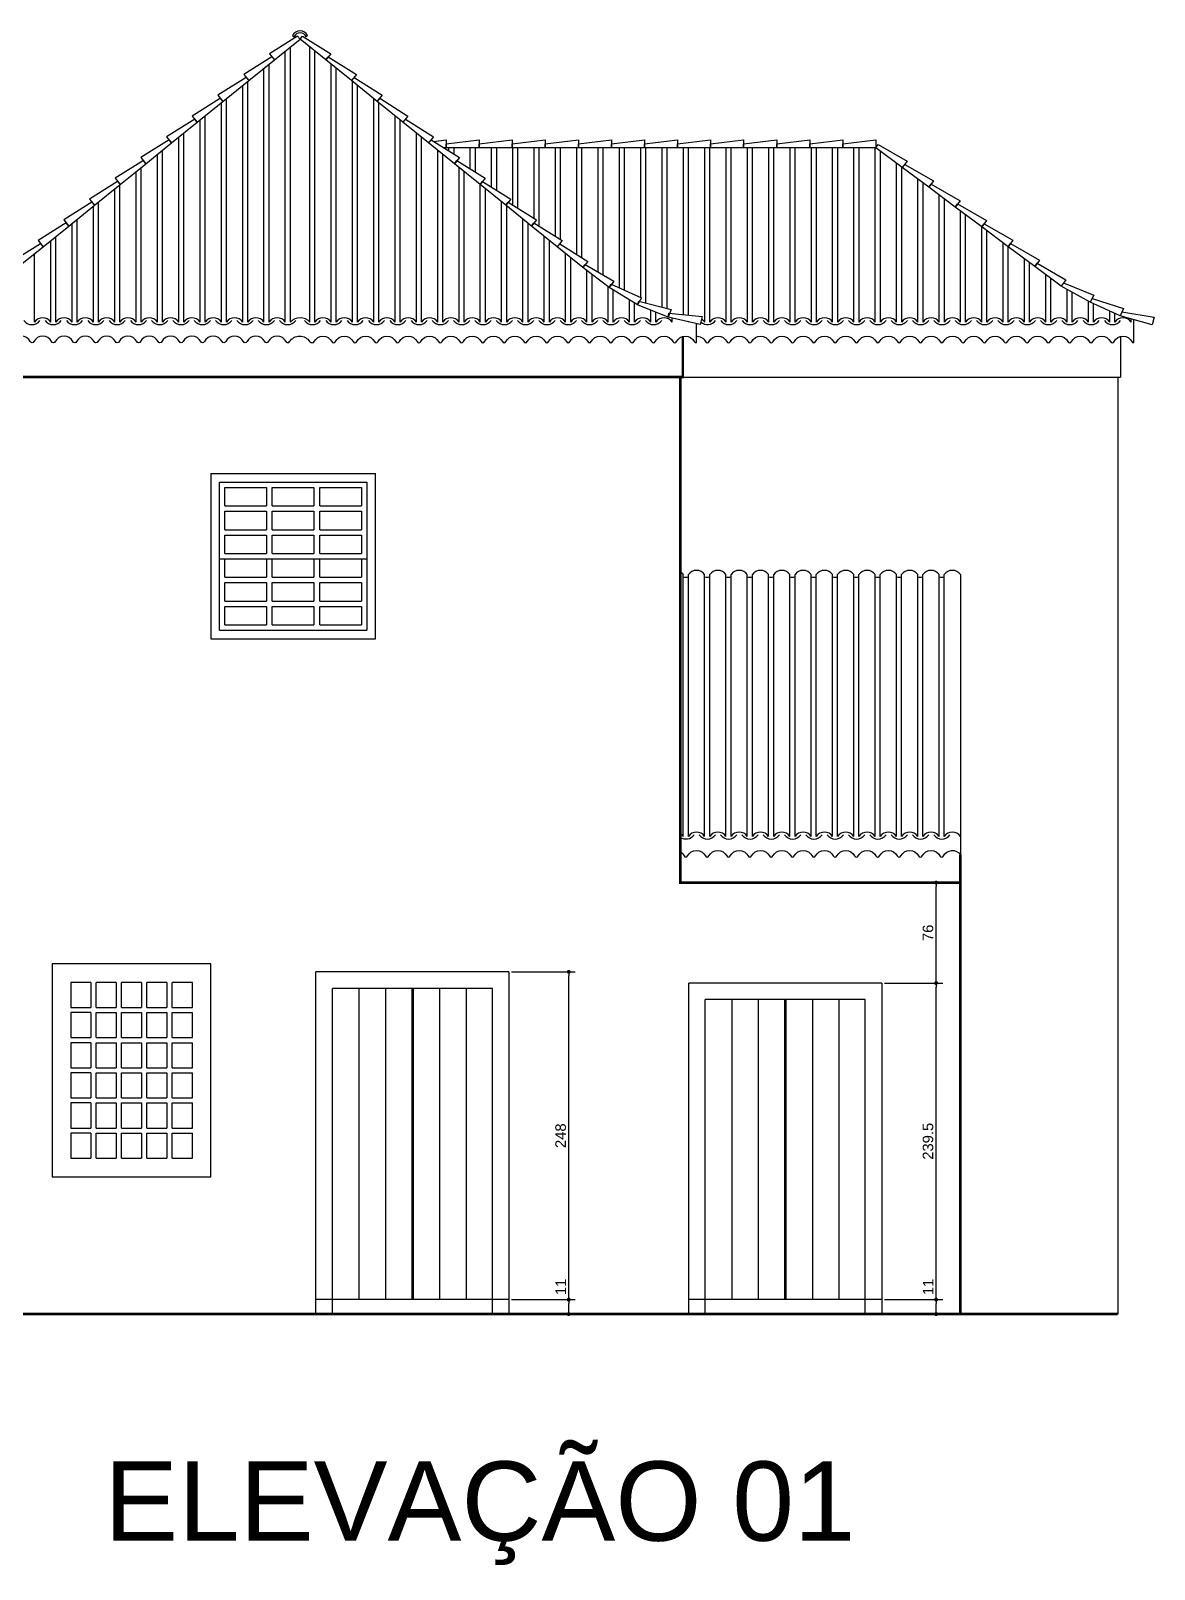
# Model space of a CAD drawing. Extents: x 2519 to 12890, y -1001 to 7229.
# Drawn here: x 10504 to 11354, y 6065 to 7229 of the extents above; entities that cross this region are included whole.
import ezdxf

# ---------------------------------------------------------------- set-up
doc = ezdxf.new("R2010")
doc.units = 0
doc.header["$PDMODE"] = 35
doc.layers.get('0').update_dxf_attribs({"linetype": 'CONTINUOUS'})
doc.layers.get('DEFPOINTS').update_dxf_attribs({"linetype": 'CONTINUOUS'})
for name, color, linetype in [('COTA', 7, 'CONTINUOUS'), ('PAREDE', 7, 'CONTINUOUS'), ('PAREDE_FINA', 7, 'CONTINUOUS')]:
    doc.layers.add(name, color=color, linetype=linetype)
doc.styles.add('TEXTO', font='ARIAL.TTF')
doc.dimstyles.new('COTA', dxfattribs={"dimtxt": 8, "dimasz": 3, "dimexe": 5, "dimexo": 2, "dimgap": 2, "dimtad": 1, "dimdec": 1, "dimdsep": 46, "dimtxsty": 'TEXTO', "dimblk1": 'DOT', "dimblk2": 'DOT', "dimsah": 1, "dimcen": 0, "dimclrd": 256, "dimclre": 256, "dimclrt": 256, "dimadec": 0, "dimazin": 0, "dimtfac": 0.6, "dimtdec": 1, "dimtmove": 0, "dimatfit": 3, "dimldrblk": 'DOT', "dimfxl": 1, "dimtolj": 1, "dimtzin": 0, "dimarcsym": 0})

# ---------------------------------------------------------------- blocks, each defined once
blk = doc.blocks.new('_DOT')
at = {"color": 0, "linetype": 'ByBlock'}
blk.add_line((-0.5, 0), (-1, 0), dxfattribs=at)
at = {"color": 0, "linetype": 'ByBlock', "const_width": 0.5}
blk.add_lwpolyline([(-0.25, 0, 1), (0.25, 0, 1)], format="xyb", close=True, dxfattribs=at)
blk = doc.blocks.new('*D111')
at = {"layer": 'COTA', "lineweight": -2}
for p, q in [((11148.5, 6584.7), (11194.2, 6584.7)), ((11189.2, 6511.7), (11189.2, 6581.7)), ((11150.1, 6508.7), (11194.2, 6508.7))]:
    blk.add_line(p, q, dxfattribs=at)
at = {"layer": 'DEFPOINTS', "color": 0}
for p in [(11146.5, 6584.7), (11189.2, 6584.7), (11148.1, 6508.7)]:
    blk.add_point(p, dxfattribs=at)
at = {"layer": 'COTA', "lineweight": -2, "xscale": 3, "yscale": 3, "zscale": 3}
for p, rotation in [((11189.2, 6584.7), 90), ((11189.2, 6508.7), 270)]:
    blk.add_blockref('_DOT', p, dxfattribs=dict(at, rotation=rotation))
at = {"layer": 'COTA', "insert": (11183.1, 6546.7), "char_height": 8, "attachment_point": 5, "rotation": 90, "style": 'TEXTO'}
blk.add_mtext('\\A1;76', dxfattribs=at)
blk = doc.blocks.new('*D113')
at = {"layer": 'COTA', "lineweight": -2}
for p, q in [((10868.1, 6517.2), (10916.3, 6517.2)), ((10911.3, 6272.2), (10911.3, 6514.2)), ((10868.1, 6269.2), (10916.3, 6269.2))]:
    blk.add_line(p, q, dxfattribs=at)
at = {"layer": 'DEFPOINTS', "color": 0}
for p in [(10866.1, 6517.2), (10911.3, 6517.2), (10866.1, 6269.2)]:
    blk.add_point(p, dxfattribs=at)
at = {"layer": 'COTA', "lineweight": -2, "xscale": 3, "yscale": 3, "zscale": 3}
for p, rotation in [((10911.3, 6517.2), 90), ((10911.3, 6269.2), 270)]:
    blk.add_blockref('_DOT', p, dxfattribs=dict(at, rotation=rotation))
at = {"layer": 'COTA', "insert": (10905.2, 6393.2), "char_height": 8, "attachment_point": 5, "rotation": 90, "style": 'TEXTO'}
blk.add_mtext('\\A1;248', dxfattribs=at)
blk = doc.blocks.new('*D112')
at = {"layer": 'COTA', "lineweight": -2}
for p, q in [((10911.3, 6269.2), (10911.3, 6285.4)), ((10868.1, 6269.2), (10916.3, 6269.2)), ((10911.3, 6261.2), (10911.3, 6266.2)), ((10868.1, 6258.2), (10916.3, 6258.2))]:
    blk.add_line(p, q, dxfattribs=at)
at = {"layer": 'DEFPOINTS', "color": 0}
for p in [(10866.1, 6269.2), (10911.3, 6269.2), (10866.1, 6258.2)]:
    blk.add_point(p, dxfattribs=at)
at = {"layer": 'COTA', "lineweight": -2, "xscale": 3, "yscale": 3, "zscale": 3}
for p, rotation in [((10911.3, 6269.2), 90), ((10911.3, 6258.2), 270)]:
    blk.add_blockref('_DOT', p, dxfattribs=dict(at, rotation=rotation))
at = {"layer": 'COTA', "insert": (10905.3, 6278.8), "char_height": 8, "attachment_point": 5, "rotation": 90, "style": 'TEXTO'}
blk.add_mtext('\\A1;11', dxfattribs=at)
blk = doc.blocks.new('*D110')
at = {"layer": 'COTA', "lineweight": -2}
for p, q in [((11150.1, 6508.7), (11194.2, 6508.7)), ((11189.2, 6272.2), (11189.2, 6505.7)), ((11150.1, 6269.2), (11194.2, 6269.2))]:
    blk.add_line(p, q, dxfattribs=at)
at = {"layer": 'DEFPOINTS', "color": 0}
for p in [(11148.1, 6508.7), (11189.2, 6508.7), (11148.1, 6269.2)]:
    blk.add_point(p, dxfattribs=at)
at = {"layer": 'COTA', "lineweight": -2, "xscale": 3, "yscale": 3, "zscale": 3}
for p, rotation in [((11189.2, 6508.7), 90), ((11189.2, 6269.2), 270)]:
    blk.add_blockref('_DOT', p, dxfattribs=dict(at, rotation=rotation))
at = {"layer": 'COTA', "insert": (11183.1, 6389), "char_height": 8, "attachment_point": 5, "rotation": 90, "style": 'TEXTO'}
blk.add_mtext('\\A1;239.5', dxfattribs=at)
blk = doc.blocks.new('*D109')
at = {"layer": 'COTA', "lineweight": -2}
for p, q in [((11189.2, 6269.2), (11189.2, 6285.4)), ((11150.1, 6269.2), (11194.2, 6269.2)), ((11189.2, 6261.2), (11189.2, 6266.2)), ((11150.1, 6258.2), (11194.2, 6258.2))]:
    blk.add_line(p, q, dxfattribs=at)
at = {"layer": 'DEFPOINTS', "color": 0}
for p in [(11148.1, 6269.2), (11189.2, 6269.2), (11148.1, 6258.2)]:
    blk.add_point(p, dxfattribs=at)
at = {"layer": 'COTA', "lineweight": -2, "xscale": 3, "yscale": 3, "zscale": 3}
for p, rotation in [((11189.2, 6269.2), 90), ((11189.2, 6258.2), 270)]:
    blk.add_blockref('_DOT', p, dxfattribs=dict(at, rotation=rotation))
at = {"layer": 'COTA', "insert": (11183.2, 6278.8), "char_height": 8, "attachment_point": 5, "rotation": 90, "style": 'TEXTO'}
blk.add_mtext('\\A1;11', dxfattribs=at)

msp = doc.modelspace()

# ---------------------------------------------------------------- linework, layer by layer
at = {"layer": 'PAREDE', "const_width": 2}
for points in [[(10997.62, 6997.95), (10997.62, 6967.21), (10418.62, 6967.21), (10418.62, 6997.95)], [(10995.62, 6967.21), (10995.62, 6584.71), (11207.62, 6584.71)], [(11207.62, 6605.83), (11207.62, 6258.21)], [(11326.62, 6258.21), (10240.62, 6258.21), (10240.62, 6234.21), (10210.62, 6234.21), (10210.62, 6210.21), (10210.62, 6066.21)]]:
    msp.add_lwpolyline(points, dxfattribs=at)
at = {"layer": 'PAREDE_FINA'}
for points in [[(10684.9, 7211.88), (10688.68, 7207.21), (10708.12, 7222.92), (10706.24, 7225.25), (10684.9, 7211.88)], [(10702.46, 7225.73), (10703.61, 7224.55)], [(10731.34, 7211.88), (10727.57, 7207.21), (10708.12, 7222.92), (10710.01, 7225.25), (10731.34, 7211.88)], [(10713.78, 7225.73), (10712.64, 7224.55)], [(10665.46, 7196.17), (10669.23, 7191.5), (10688.68, 7207.21), (10686.79, 7209.54), (10665.46, 7196.17)], [(10696.94, 7008.85), (10696.94, 7213.88)], [(10700.79, 7008.85), (10700.79, 7217)], [(10715.46, 7008.85), (10715.46, 7217)], [(10719.31, 7008.85), (10719.31, 7213.88)], [(10750.79, 7196.17), (10747.01, 7191.5), (10727.57, 7207.21), (10729.45, 7209.54), (10750.79, 7196.17)], [(10646.01, 7180.45), (10649.78, 7175.79), (10669.23, 7191.5), (10667.34, 7193.83), (10646.01, 7180.45)], [(10680.81, 7008.85), (10680.81, 7200.86)], [(10684.66, 7008.85), (10684.66, 7203.97)], [(10731.58, 7008.85), (10731.58, 7203.97)], [(10735.43, 7008.85), (10735.43, 7200.86)], [(10770.23, 7180.45), (10766.46, 7175.79), (10747.01, 7191.5), (10748.9, 7193.83), (10770.23, 7180.45)], [(10664.69, 7008.85), (10664.69, 7187.83)], [(10668.54, 7008.85), (10668.54, 7190.94)], [(10747.7, 7008.85), (10747.7, 7190.94)], [(10751.56, 7008.85), (10751.56, 7187.83)], [(10626.57, 7164.74), (10630.34, 7160.08), (10649.78, 7175.79), (10647.9, 7178.12), (10626.57, 7164.74)], [(10648.56, 7008.85), (10648.56, 7174.8)], [(10652.42, 7008.85), (10652.42, 7177.91)], [(10763.83, 7008.85), (10763.83, 7177.91)], [(10789.68, 7164.74), (10785.91, 7160.08), (10766.46, 7175.79), (10768.35, 7178.12), (10789.68, 7164.74)], [(10767.68, 7008.85), (10767.68, 7174.8)], [(10607.12, 7149.03), (10610.89, 7144.37), (10630.34, 7160.08), (10628.45, 7162.41), (10607.12, 7149.03)], [(10632.44, 7008.85), (10632.44, 7161.78)], [(10636.29, 7008.85), (10636.29, 7164.89)], [(10779.95, 7008.85), (10779.95, 7164.89)], [(10783.8, 7008.85), (10783.8, 7161.78)], [(10809.12, 7149.03), (10805.35, 7144.37), (10785.91, 7160.08), (10787.79, 7162.41), (10809.12, 7149.03)], [(10616.32, 7008.85), (10616.32, 7148.75)], [(10620.17, 7008.85), (10620.17, 7151.86)], [(10796.08, 7008.85), (10796.08, 7151.86)], [(10799.93, 7008.85), (10799.93, 7148.75)], [(10587.67, 7133.32), (10591.44, 7128.65), (10610.89, 7144.37), (10609, 7146.7), (10587.67, 7133.32)], [(10600.19, 7008.85), (10600.19, 7135.72)], [(10604.04, 7008.85), (10604.04, 7138.83)], [(10828.57, 7133.32), (10824.8, 7128.65), (10805.35, 7144.37), (10807.24, 7146.7), (10828.57, 7133.32)], [(10809.02, 7145.58), (10818.62, 7146.73)], [(10812.2, 7008.85), (10812.2, 7138.83)], [(10816.05, 7008.85), (10816.05, 7135.72)], [(10818.62, 7146.73), (10818.62, 7140.73), (10816.75, 7140.73)], [(10843.62, 7146.73), (10843.62, 7140.73), (10818.62, 7140.73), (10818.62, 7143.73), (10843.62, 7146.73)], [(10820.71, 7138.25), (10820.71, 7140.73)], [(10824.56, 7135.83), (10824.56, 7140.73)], [(10836.84, 7124.62), (10836.84, 7140.73)], [(10840.69, 7122.21), (10840.69, 7140.73)], [(10868.62, 7146.73), (10868.62, 7140.73), (10843.62, 7140.73), (10843.62, 7143.73), (10868.62, 7146.73)], [(10852.96, 7110.99), (10852.96, 7140.73)], [(10856.81, 7108.58), (10856.81, 7140.73)], [(10893.62, 7146.73), (10893.62, 7140.73), (10868.62, 7140.73), (10868.62, 7143.73), (10893.62, 7146.73)], [(10869.09, 7097.37), (10869.09, 7140.73)], [(10872.94, 7094.95), (10872.94, 7140.73)], [(10885.21, 7087.25), (10885.21, 7140.73)], [(10889.06, 7081.32), (10889.06, 7140.73)], [(10918.62, 7146.73), (10918.62, 7140.73), (10893.62, 7140.73), (10893.62, 7143.73), (10918.62, 7146.73)], [(10901.33, 7073.63), (10901.33, 7140.73)], [(10905.19, 7071.21), (10905.19, 7140.73)], [(10917.46, 7060), (10917.46, 7140.73)], [(10943.62, 7146.73), (10943.62, 7140.73), (10918.62, 7140.73), (10918.62, 7143.73), (10943.62, 7146.73)], [(10921.31, 7057.58), (10921.31, 7140.73)], [(10933.58, 7046.74), (10933.58, 7140.73)], [(10937.43, 7044.46), (10937.43, 7140.73)], [(10968.62, 7146.73), (10968.62, 7140.73), (10943.62, 7140.73), (10943.62, 7143.73), (10968.62, 7146.73)], [(10949.71, 7034.64), (10949.71, 7140.73)], [(10953.56, 7032.89), (10953.56, 7140.73)], [(10965.83, 7027.32), (10965.83, 7140.73)], [(10993.62, 7146.73), (10993.62, 7140.73), (10968.62, 7140.73), (10968.62, 7143.73), (10993.62, 7146.73)], [(10969.68, 7023.31), (10969.68, 7140.73)], [(10981.96, 7020.02), (10981.96, 7140.73)], [(10985.81, 7018.99), (10985.81, 7140.73)], [(11018.62, 7146.73), (11018.62, 7140.73), (10993.62, 7140.73), (10993.62, 7143.73), (11018.62, 7146.73)], [(10998.08, 7014.44), (10998.08, 7140.73)], [(11001.93, 7014.04), (11001.93, 7140.73)], [(11014.21, 7008.85), (11014.21, 7140.73)], [(11018.06, 7008.85), (11018.06, 7140.73)], [(11043.62, 7146.73), (11043.62, 7140.73), (11018.62, 7140.73), (11018.62, 7143.73), (11043.62, 7146.73)], [(11030.33, 7008.85), (11030.33, 7140.73)], [(11034.18, 7008.85), (11034.18, 7140.73)], [(11068.62, 7146.73), (11068.62, 7140.73), (11043.62, 7140.73), (11043.62, 7143.73), (11068.62, 7146.73)], [(11046.46, 7008.85), (11046.46, 7140.73)], [(11050.31, 7008.85), (11050.31, 7140.73)], [(11062.58, 7008.85), (11062.58, 7140.73)], [(11066.43, 7008.85), (11066.43, 7140.73)], [(11093.62, 7146.73), (11093.62, 7140.73), (11068.62, 7140.73), (11068.62, 7143.73), (11093.62, 7146.73)], [(11078.7, 7008.85), (11078.7, 7140.73)], [(11082.56, 7008.85), (11082.56, 7140.73)], [(11118.62, 7146.73), (11118.62, 7140.73), (11093.62, 7140.73), (11093.62, 7143.73), (11118.62, 7146.73)], [(11094.83, 7008.85), (11094.83, 7140.73)], [(11098.68, 7008.85), (11098.68, 7140.73)], [(11110.95, 7008.85), (11110.95, 7140.73)], [(11114.8, 7008.85), (11114.8, 7140.73)], [(11143.62, 7146.73), (11143.62, 7140.73), (11118.62, 7140.73), (11118.62, 7143.73), (11143.62, 7146.73)], [(11127.08, 7008.85), (11127.08, 7140.73)], [(11130.93, 7008.85), (11130.93, 7140.73)], [(11143.2, 7008.85), (11143.2, 7140.73)], [(11167.24, 7130.57), (11163.64, 7125.76), (11143.62, 7140.73), (11145.42, 7143.14), (11167.24, 7130.57)], [(11147.05, 7008.85), (11147.05, 7138.17)], [(10568.23, 7117.61), (10572, 7112.94), (10591.44, 7128.65), (10589.56, 7130.99), (10568.23, 7117.61)], [(10587.92, 7008.85), (10587.92, 7125.8)], [(10848.02, 7117.61), (10844.25, 7112.94), (10824.8, 7128.65), (10826.69, 7130.99), (10848.02, 7117.61)], [(10828.33, 7008.85), (10828.33, 7125.8)], [(11159.33, 7008.85), (11159.33, 7128.99)], [(11163.18, 7008.85), (11163.18, 7126.11)], [(11187.26, 7115.6), (11183.67, 7110.79), (11163.64, 7125.76), (11165.44, 7128.17), (11187.26, 7115.6)], [(10548.78, 7101.9), (10552.55, 7097.23), (10572, 7112.94), (10570.11, 7115.28), (10548.78, 7101.9)], [(10571.79, 7008.85), (10571.79, 7112.78)], [(10584.07, 7008.85), (10584.07, 7122.69)], [(10832.18, 7008.85), (10832.18, 7122.69)], [(10867.46, 7101.9), (10863.69, 7097.23), (10844.25, 7112.94), (10846.13, 7115.28), (10867.46, 7101.9)], [(10844.45, 7008.85), (10844.45, 7112.78)], [(11175.45, 7008.85), (11175.45, 7116.94)], [(11179.3, 7008.85), (11179.3, 7114.06)], [(11207.28, 7100.63), (11203.69, 7095.82), (11183.67, 7110.79), (11185.46, 7113.2), (11207.28, 7100.63)], [(10567.94, 7008.85), (10567.94, 7109.67)], [(10848.3, 7008.85), (10848.3, 7109.67)], [(11191.58, 7008.85), (11191.58, 7104.88)], [(11195.43, 7008.85), (11195.43, 7102)], [(10529.33, 7086.19), (10533.1, 7081.52), (10552.55, 7097.23), (10550.67, 7099.57), (10529.33, 7086.19)], [(10551.82, 7008.85), (10551.82, 7096.64)], [(10555.67, 7008.85), (10555.67, 7099.75)], [(10860.58, 7008.85), (10860.58, 7099.75)], [(10886.91, 7086.19), (10883.14, 7081.52), (10863.69, 7097.23), (10865.58, 7099.57), (10886.91, 7086.19)], [(10864.43, 7008.85), (10864.43, 7096.64)], [(11227.3, 7085.66), (11223.71, 7080.85), (11203.69, 7095.82), (11205.49, 7098.23), (11227.3, 7085.66)], [(11207.7, 7008.85), (11207.7, 7092.83)], [(11211.55, 7008.85), (11211.55, 7089.95)], [(10509.89, 7070.48), (10513.66, 7065.81), (10533.1, 7081.52), (10531.22, 7083.85), (10509.89, 7070.48)], [(10535.69, 7008.85), (10535.69, 7083.61)], [(10539.54, 7008.85), (10539.54, 7086.72)], [(10876.7, 7008.85), (10876.7, 7086.72)], [(10880.55, 7008.85), (10880.55, 7083.61)], [(10906.36, 7070.48), (10902.59, 7065.81), (10883.14, 7081.52), (10885.02, 7083.85), (10906.36, 7070.48)], [(11247.33, 7070.69), (11243.73, 7065.88), (11223.71, 7080.85), (11225.51, 7083.26), (11247.33, 7070.69)], [(11223.82, 7008.85), (11223.82, 7080.77)], [(11227.68, 7008.85), (11227.68, 7077.89)], [(10490.44, 7054.77), (10494.21, 7050.1), (10513.66, 7065.81), (10511.77, 7068.14), (10490.44, 7054.77)], [(10519.57, 7008.85), (10519.57, 7070.58)], [(10523.42, 7008.85), (10523.42, 7073.7)], [(10892.82, 7008.85), (10892.82, 7073.7)], [(10896.68, 7008.85), (10896.68, 7070.58)], [(10925.8, 7054.77), (10922.03, 7050.1), (10902.59, 7065.81), (10904.47, 7068.14), (10925.8, 7054.77)], [(11239.95, 7008.85), (11239.95, 7068.71)], [(11267.35, 7055.72), (11263.76, 7050.91), (11243.73, 7065.88), (11245.53, 7068.29), (11267.35, 7055.72)], [(11243.8, 7008.85), (11243.8, 7065.83)], [(10507.29, 7008.85), (10507.29, 7060.67)], [(10908.95, 7008.85), (10908.95, 7060.67)], [(10912.8, 7008.85), (10912.8, 7057.23)], [(11256.07, 7008.85), (11256.07, 7056.66)], [(10945.54, 7039.68), (10941.89, 7034.91), (10922.03, 7050.1), (10923.85, 7052.48), (10945.54, 7039.68)], [(10925.07, 7008.85), (10925.07, 7047.77)], [(10928.92, 7008.85), (10928.92, 7044.83)], [(11259.92, 7008.85), (11259.92, 7053.78)], [(11287.37, 7040.75), (11283.78, 7035.94), (11263.76, 7050.91), (11265.55, 7053.32), (11287.37, 7040.75)], [(11272.2, 7008.85), (11272.2, 7044.6)], [(10941.2, 7008.85), (10941.2, 7035.45)], [(10966.38, 7027.07), (10963.27, 7021.94), (10941.89, 7034.91), (10943.45, 7037.48), (10966.38, 7027.07)], [(10945.05, 7008.85), (10945.05, 7033)], [(11276.05, 7008.85), (11276.05, 7041.72)], [(11308.61, 7029.27), (11305.74, 7024), (11283.78, 7035.94)], [(11285.63, 7038.41), (11308.61, 7029.27)], [(11288.32, 7008.85), (11288.32, 7033.47)], [(11292.17, 7008.85), (11292.17, 7031.38)], [(10957.32, 7008.85), (10957.32, 7025.55)], [(10961.17, 7008.85), (10961.17, 7023.21)], [(10988.7, 7018.22), (10986.47, 7012.65), (10963.27, 7021.94), (10964.38, 7024.73), (10988.7, 7018.22)], [(11304.45, 7008.85), (11304.45, 7024.7)], [(11330.98, 7019.12), (11328.5, 7013.66), (11305.74, 7024)], [(11307.19, 7026.66), (11330.98, 7019.12)], [(11308.3, 7008.85), (11308.3, 7022.84)], [(10973.45, 7008.85), (10973.45, 7017.86)], [(10977.3, 7008.85), (10977.3, 7016.32)], [(11012.18, 7012.97), (11010.85, 7007.12), (10986.47, 7012.65), (10987.13, 7015.57), (11012.18, 7012.97)], [(10989.57, 7008.85), (10989.57, 7011.94)], [(11007.62, 7007.85), (11007.62, 6993.21)], [(11320.57, 7008.85), (11320.57, 7017.26)], [(11324.42, 7008.85), (11324.42, 7015.51)], [(11354.19, 7012.55), (11352.54, 7006.79), (11328.5, 7013.66)], [(11329.78, 7016.47), (11354.19, 7012.55)], [(11336.7, 7008.85), (11336.7, 7011.32)], [(11338.62, 7010.77), (11338.62, 6993.21)], [(11328.62, 6997.95), (11328.62, 6967.21)], [(10997.62, 6967.21), (11328.62, 6967.21)], [(11326.62, 6967.21), (11326.62, 6258.21)], [(10640.62, 6894.21), (10765.12, 6894.21)], [(10640.62, 6894.21), (10640.62, 6769.21)], [(10765.12, 6769.21), (10765.12, 6894.21)], [(10647.12, 6887.71), (10758.62, 6887.71)], [(10647.12, 6775.71), (10647.12, 6887.71)], [(10651.12, 6869.71), (10651.12, 6883.71)], [(10651.12, 6883.71), (10682.62, 6883.71)], [(10682.62, 6883.71), (10682.62, 6869.71)], [(10687.12, 6869.71), (10687.12, 6883.71)], [(10687.12, 6883.71), (10718.62, 6883.71)], [(10718.62, 6883.71), (10718.62, 6869.71)], [(10723.12, 6883.71), (10754.62, 6883.71)], [(10723.12, 6869.71), (10723.12, 6883.71)], [(10754.62, 6883.71), (10754.62, 6869.71)], [(10758.62, 6887.71), (10758.62, 6775.71)], [(10651.12, 6869.71), (10682.62, 6869.71)], [(10687.12, 6869.71), (10718.62, 6869.71)], [(10723.12, 6869.71), (10754.62, 6869.71)], [(10651.12, 6865.71), (10682.62, 6865.71)], [(10651.12, 6851.71), (10651.12, 6865.71)], [(10682.62, 6865.71), (10682.62, 6851.71)], [(10687.12, 6865.71), (10718.62, 6865.71)], [(10687.12, 6851.71), (10687.12, 6865.71)], [(10718.62, 6865.71), (10718.62, 6851.71)], [(10723.12, 6865.71), (10754.62, 6865.71)], [(10723.12, 6851.71), (10723.12, 6865.71)], [(10754.62, 6865.71), (10754.62, 6851.71)], [(10651.12, 6851.71), (10682.62, 6851.71)], [(10651.12, 6833.71), (10651.12, 6847.71)], [(10651.12, 6847.71), (10682.62, 6847.71)], [(10682.62, 6847.71), (10682.62, 6833.71)], [(10687.12, 6851.71), (10718.62, 6851.71)], [(10687.12, 6847.71), (10718.62, 6847.71)], [(10687.12, 6833.71), (10687.12, 6847.71)], [(10718.62, 6847.71), (10718.62, 6833.71)], [(10723.12, 6851.71), (10754.62, 6851.71)], [(10723.12, 6847.71), (10754.62, 6847.71)], [(10723.12, 6833.71), (10723.12, 6847.71)], [(10754.62, 6847.71), (10754.62, 6833.71)], [(10651.12, 6833.71), (10682.62, 6833.71)], [(10687.12, 6833.71), (10718.62, 6833.71)], [(10723.12, 6833.71), (10754.62, 6833.71)], [(10647.12, 6829.71), (10758.62, 6829.71)], [(10651.12, 6815.71), (10651.12, 6829.71)], [(10682.62, 6829.71), (10682.62, 6815.71)], [(10687.12, 6815.71), (10687.12, 6829.71)], [(10718.62, 6829.71), (10718.62, 6815.71)], [(10723.12, 6815.71), (10723.12, 6829.71)], [(10754.62, 6829.71), (10754.62, 6815.71)], [(10651.12, 6815.71), (10682.62, 6815.71)], [(10651.12, 6797.71), (10651.12, 6811.71)], [(10651.12, 6811.71), (10682.62, 6811.71)], [(10682.62, 6811.71), (10682.62, 6797.71)], [(10687.12, 6815.71), (10718.62, 6815.71)], [(10687.12, 6797.71), (10687.12, 6811.71)], [(10687.12, 6811.71), (10718.62, 6811.71)], [(10718.62, 6811.71), (10718.62, 6797.71)], [(10723.12, 6815.71), (10754.62, 6815.71)], [(10723.12, 6811.71), (10754.62, 6811.71)], [(10723.12, 6797.71), (10723.12, 6811.71)], [(10754.62, 6811.71), (10754.62, 6797.71)], [(10998, 6619.67), (10998, 6817.79)], [(11001.85, 6619.67), (11001.85, 6817.79)], [(11014.13, 6619.67), (11014.13, 6817.79)], [(11017.98, 6619.67), (11017.98, 6817.79)], [(11030.25, 6619.67), (11030.25, 6817.79)], [(11034.1, 6619.67), (11034.1, 6817.79)], [(11046.38, 6619.67), (11046.38, 6817.79)], [(11050.23, 6619.67), (11050.23, 6817.79)], [(11062.5, 6619.67), (11062.5, 6817.79)], [(11066.35, 6619.67), (11066.35, 6817.79)], [(11078.63, 6619.67), (11078.63, 6817.79)], [(11082.48, 6619.67), (11082.48, 6817.79)], [(11094.75, 6619.67), (11094.75, 6817.79)], [(11098.6, 6619.67), (11098.6, 6817.79)], [(11110.87, 6619.67), (11110.87, 6817.79)], [(11114.73, 6619.67), (11114.73, 6817.79)], [(11127, 6619.67), (11127, 6817.79)], [(11130.85, 6619.67), (11130.85, 6817.79)], [(11143.12, 6619.67), (11143.12, 6817.79)], [(11146.97, 6619.67), (11146.97, 6817.79)], [(11159.25, 6619.67), (11159.25, 6817.79)], [(11163.1, 6619.67), (11163.1, 6817.79)], [(11175.37, 6619.67), (11175.37, 6817.79)], [(11179.22, 6619.67), (11179.22, 6817.79)], [(11191.5, 6619.67), (11191.5, 6817.79)], [(11195.35, 6619.67), (11195.35, 6817.79)], [(11207.62, 6817.79), (11207.62, 6605.83)], [(10651.12, 6797.71), (10682.62, 6797.71)], [(10651.12, 6793.71), (10682.62, 6793.71)], [(10651.12, 6779.71), (10651.12, 6793.71)], [(10682.62, 6793.71), (10682.62, 6779.71)], [(10687.12, 6797.71), (10718.62, 6797.71)], [(10687.12, 6793.71), (10718.62, 6793.71)], [(10687.12, 6779.71), (10687.12, 6793.71)], [(10718.62, 6793.71), (10718.62, 6779.71)], [(10723.12, 6797.71), (10754.62, 6797.71)], [(10723.12, 6793.71), (10754.62, 6793.71)], [(10723.12, 6779.71), (10723.12, 6793.71)], [(10754.62, 6793.71), (10754.62, 6779.71)], [(10647.12, 6775.71), (10758.62, 6775.71)], [(10651.12, 6779.71), (10682.62, 6779.71)], [(10687.12, 6779.71), (10718.62, 6779.71)], [(10723.12, 6779.71), (10754.62, 6779.71)], [(10640.62, 6769.21), (10765.12, 6769.21)], [(10520.62, 6362.21), (10640.62, 6362.21), (10640.62, 6523.21), (10520.62, 6523.21), (10520.62, 6362.21)], [(10549.82, 6509.21), (10534.62, 6509.21), (10534.62, 6490.21)], [(10549.82, 6509.21), (10549.82, 6490.21)], [(10553.82, 6490.21), (10553.82, 6509.21)], [(10569.02, 6509.21), (10553.82, 6509.21)], [(10569.02, 6509.21), (10569.02, 6490.21)], [(10573.02, 6490.21), (10573.02, 6509.21)], [(10588.22, 6509.21), (10573.02, 6509.21)], [(10588.22, 6509.21), (10588.22, 6490.21)], [(10592.22, 6490.21), (10592.22, 6509.21)], [(10607.42, 6509.21), (10592.22, 6509.21)], [(10607.42, 6509.21), (10607.42, 6490.21)], [(10611.42, 6490.21), (10611.42, 6509.21)], [(10626.62, 6490.21), (10626.62, 6509.21), (10611.42, 6509.21)], [(10720.12, 6258.21), (10720.12, 6517.21)], [(10866.12, 6517.21), (10720.12, 6517.21)], [(10866.12, 6517.21), (10866.12, 6258.21)], [(11148.12, 6508.71), (11002.12, 6508.71)], [(11002.12, 6258.21), (11002.12, 6508.71)], [(11148.12, 6508.71), (11148.12, 6258.21)], [(10732.62, 6258.21), (10732.62, 6504.71)], [(10853.62, 6504.71), (10732.62, 6504.71)], [(10752.62, 6504.71), (10752.62, 6269.21)], [(10772.62, 6504.71), (10772.62, 6269.21)], [(10792.62, 6504.71), (10792.62, 6269.21)], [(10793.62, 6504.71), (10793.62, 6269.21)], [(10813.62, 6504.71), (10813.62, 6269.21)], [(10833.62, 6504.71), (10833.62, 6269.21)], [(10853.62, 6258.21), (10853.62, 6504.71)], [(11135.62, 6496.21), (11014.62, 6496.21)], [(11014.62, 6258.21), (11014.62, 6496.21)], [(11034.62, 6496.21), (11034.62, 6269.21)], [(11054.62, 6496.21), (11054.62, 6269.21)], [(11074.62, 6496.21), (11074.62, 6269.21)], [(11075.62, 6496.21), (11075.62, 6269.21)], [(11095.62, 6496.21), (11095.62, 6269.21)], [(11115.62, 6496.21), (11115.62, 6269.21)], [(11135.62, 6258.21), (11135.62, 6496.21)], [(10534.62, 6490.21), (10549.82, 6490.21)], [(10549.82, 6486.41), (10534.62, 6486.41)], [(10534.62, 6486.41), (10534.62, 6467.41)], [(10549.82, 6486.41), (10549.82, 6467.41)], [(10553.82, 6490.21), (10569.02, 6490.21)], [(10553.82, 6467.41), (10553.82, 6486.41)], [(10553.82, 6486.41), (10569.02, 6486.41)], [(10569.02, 6486.41), (10569.02, 6467.41)], [(10573.02, 6490.21), (10588.22, 6490.21)], [(10573.02, 6467.41), (10573.02, 6486.41)], [(10573.02, 6486.41), (10588.22, 6486.41)], [(10588.22, 6486.41), (10588.22, 6467.41)], [(10592.22, 6490.21), (10607.42, 6490.21)], [(10592.22, 6467.41), (10592.22, 6486.41)], [(10592.22, 6486.41), (10607.42, 6486.41)], [(10607.42, 6486.41), (10607.42, 6467.41)], [(10611.42, 6490.21), (10626.62, 6490.21)], [(10611.42, 6467.41), (10611.42, 6486.41)], [(10611.42, 6486.41), (10626.62, 6486.41)], [(10626.62, 6467.41), (10626.62, 6486.41)], [(10534.62, 6467.41), (10549.82, 6467.41)], [(10549.82, 6463.61), (10534.62, 6463.61)], [(10534.62, 6463.61), (10534.62, 6444.61)], [(10549.82, 6463.61), (10549.82, 6444.61)], [(10553.82, 6467.41), (10569.02, 6467.41)], [(10553.82, 6444.61), (10553.82, 6463.61)], [(10553.82, 6463.61), (10569.02, 6463.61)], [(10569.02, 6463.61), (10569.02, 6444.61)], [(10573.02, 6467.41), (10588.22, 6467.41)], [(10573.02, 6463.61), (10588.22, 6463.61)], [(10573.02, 6444.61), (10573.02, 6463.61)], [(10588.22, 6463.61), (10588.22, 6444.61)], [(10592.22, 6467.41), (10607.42, 6467.41)], [(10592.22, 6463.61), (10607.42, 6463.61)], [(10592.22, 6444.61), (10592.22, 6463.61)], [(10607.42, 6463.61), (10607.42, 6444.61)], [(10611.42, 6467.41), (10626.62, 6467.41)], [(10611.42, 6463.61), (10626.62, 6463.61)], [(10611.42, 6444.61), (10611.42, 6463.61)], [(10626.62, 6444.61), (10626.62, 6463.61)], [(10534.62, 6444.61), (10549.82, 6444.61)], [(10549.82, 6440.81), (10534.62, 6440.81)], [(10534.62, 6440.81), (10534.62, 6421.81)], [(10549.82, 6440.81), (10549.82, 6421.81)], [(10553.82, 6444.61), (10569.02, 6444.61)], [(10553.82, 6421.81), (10553.82, 6440.81)], [(10553.82, 6440.81), (10569.02, 6440.81)], [(10569.02, 6440.81), (10569.02, 6421.81)], [(10573.02, 6444.61), (10588.22, 6444.61)], [(10573.02, 6421.81), (10573.02, 6440.81)], [(10573.02, 6440.81), (10588.22, 6440.81)], [(10588.22, 6440.81), (10588.22, 6421.81)], [(10592.22, 6444.61), (10607.42, 6444.61)], [(10592.22, 6421.81), (10592.22, 6440.81)], [(10592.22, 6440.81), (10607.42, 6440.81)], [(10607.42, 6440.81), (10607.42, 6421.81)], [(10611.42, 6444.61), (10626.62, 6444.61)], [(10611.42, 6421.81), (10611.42, 6440.81)], [(10611.42, 6440.81), (10626.62, 6440.81)], [(10626.62, 6421.81), (10626.62, 6440.81)], [(10534.62, 6421.81), (10549.82, 6421.81)], [(10549.82, 6418.01), (10534.62, 6418.01)], [(10534.62, 6418.01), (10534.62, 6399.01)], [(10549.82, 6418.01), (10549.82, 6399.01)], [(10553.82, 6421.81), (10569.02, 6421.81)], [(10553.82, 6399.01), (10553.82, 6418.01)], [(10553.82, 6418.01), (10569.02, 6418.01)], [(10569.02, 6418.01), (10569.02, 6399.01)], [(10573.02, 6421.81), (10588.22, 6421.81)], [(10573.02, 6418.01), (10588.22, 6418.01)], [(10573.02, 6399.01), (10573.02, 6418.01)], [(10588.22, 6418.01), (10588.22, 6399.01)], [(10592.22, 6421.81), (10607.42, 6421.81)], [(10592.22, 6418.01), (10607.42, 6418.01)], [(10592.22, 6399.01), (10592.22, 6418.01)], [(10607.42, 6418.01), (10607.42, 6399.01)], [(10611.42, 6421.81), (10626.62, 6421.81)], [(10611.42, 6418.01), (10626.62, 6418.01)], [(10611.42, 6399.01), (10611.42, 6418.01)], [(10626.62, 6399.01), (10626.62, 6418.01)], [(10534.62, 6399.01), (10549.82, 6399.01)], [(10549.82, 6395.21), (10534.62, 6395.21)], [(10534.62, 6395.21), (10534.62, 6376.21), (10549.82, 6376.21)], [(10549.82, 6395.21), (10549.82, 6376.21)], [(10553.82, 6399.01), (10569.02, 6399.01)], [(10553.82, 6395.21), (10569.02, 6395.21)], [(10553.82, 6376.21), (10553.82, 6395.21)], [(10569.02, 6395.21), (10569.02, 6376.21)], [(10573.02, 6399.01), (10588.22, 6399.01)], [(10573.02, 6395.21), (10588.22, 6395.21)], [(10573.02, 6376.21), (10573.02, 6395.21)], [(10588.22, 6395.21), (10588.22, 6376.21)], [(10592.22, 6399.01), (10607.42, 6399.01)], [(10592.22, 6395.21), (10607.42, 6395.21)], [(10592.22, 6376.21), (10592.22, 6395.21)], [(10607.42, 6395.21), (10607.42, 6376.21)], [(10611.42, 6399.01), (10626.62, 6399.01)], [(10611.42, 6395.21), (10626.62, 6395.21)], [(10611.42, 6376.21), (10611.42, 6395.21)], [(10611.42, 6376.21), (10626.62, 6376.21), (10626.62, 6395.21)], [(10534.62, 6376.21), (10549.82, 6376.21)], [(10553.82, 6376.21), (10569.02, 6376.21)], [(10553.82, 6376.21), (10569.02, 6376.21)], [(10573.02, 6376.21), (10588.22, 6376.21)], [(10573.02, 6376.21), (10588.22, 6376.21)], [(10592.22, 6376.21), (10607.42, 6376.21)], [(10592.22, 6376.21), (10607.42, 6376.21)], [(10611.42, 6376.21), (10626.62, 6376.21)], [(10866.12, 6269.21), (10720.12, 6269.21)], [(11148.12, 6269.21), (11002.12, 6269.21)]]:
    msp.add_lwpolyline(points, dxfattribs=at)
for points in [[(10505.37, 6993.21, -0.284915), (10504.03, 6994.04, 0.6201737), (10490.59, 6994.04, -0.284915), (10489.24, 6993.21)], [(10521.49, 6993.21, -0.284915), (10520.15, 6994.04, 0.6201737), (10506.71, 6994.04, -0.284915), (10505.37, 6993.21)], [(10521.49, 6993.21, -0.284915), (10520.15, 6994.04, 0.6201737), (10506.71, 6994.04, -0.284915), (10505.37, 6993.21)], [(10537.62, 6993.21, -0.284915), (10536.27, 6994.04, 0.6201737), (10522.84, 6994.04, -0.284915), (10521.49, 6993.21)], [(10553.74, 6993.21, -0.284915), (10552.4, 6994.04, 0.6201737), (10538.96, 6994.04, -0.284915), (10537.62, 6993.21)], [(10569.87, 6993.21, -0.284915), (10568.52, 6994.04, 0.6201737), (10555.09, 6994.04, -0.284915), (10553.74, 6993.21)], [(10585.99, 6993.21, -0.284915), (10584.65, 6994.04, 0.6201737), (10571.21, 6994.04, -0.284915), (10569.87, 6993.21)], [(10602.12, 6993.21, -0.284915), (10600.77, 6994.04, 0.6201737), (10587.34, 6994.04, -0.284915), (10585.99, 6993.21)], [(10618.24, 6993.21, -0.284915), (10616.9, 6994.04, 0.6201737), (10603.46, 6994.04, -0.284915), (10602.12, 6993.21)], [(10618.24, 6993.21, -0.284915), (10616.9, 6994.04, 0.6201737), (10603.46, 6994.04, -0.284915), (10602.12, 6993.21)], [(10618.24, 6993.21, -0.284915), (10616.9, 6994.04, 0.6201737), (10603.46, 6994.04, -0.284915), (10602.12, 6993.21)], [(10634.37, 6993.21, -0.284915), (10633.02, 6994.04, 0.6201737), (10619.58, 6994.04, -0.284915), (10618.24, 6993.21)], [(10650.49, 6993.21, -0.284915), (10649.15, 6994.04, 0.6201737), (10635.71, 6994.04, -0.284915), (10634.37, 6993.21)], [(10666.61, 6993.21, -0.284915), (10665.27, 6994.04, 0.6201737), (10651.83, 6994.04, -0.284915), (10650.49, 6993.21)], [(10682.74, 6993.21, -0.284915), (10681.4, 6994.04, 0.6201737), (10667.96, 6994.04, -0.284915), (10666.61, 6993.21)], [(10698.86, 6993.21, -0.284915), (10697.52, 6994.04, 0.6201737), (10684.08, 6994.04, -0.284915), (10682.74, 6993.21)], [(10698.86, 6993.21, 0.284915), (10700.21, 6994.04, -0.5497929), (10715.36, 6994.04, 0.2064655), (10717.38, 6993.21)], [(10717.38, 6993.21, 0.284915), (10718.72, 6994.04, -0.6201737), (10732.16, 6994.04, 0.284915), (10733.51, 6993.21)], [(10733.51, 6993.21, 0.284915), (10734.85, 6994.04, -0.6201737), (10748.29, 6994.04, 0.284915), (10749.63, 6993.21)], [(10749.63, 6993.21, 0.284915), (10750.97, 6994.04, -0.6201737), (10764.41, 6994.04, 0.284915), (10765.75, 6993.21)], [(10765.75, 6993.21, 0.284915), (10767.1, 6994.04, -0.6201737), (10780.54, 6994.04, 0.284915), (10781.88, 6993.21)], [(10781.88, 6993.21, 0.284915), (10783.22, 6994.04, -0.6201737), (10796.66, 6994.04, 0.284915), (10798, 6993.21)], [(10798, 6993.21, 0.284915), (10799.35, 6994.04, -0.6201737), (10812.78, 6994.04, 0.284915), (10814.13, 6993.21)], [(10798, 6993.21, 0.284915), (10799.35, 6994.04, -0.6201737), (10812.78, 6994.04, 0.284915), (10814.13, 6993.21)], [(10798, 6993.21, 0.284915), (10799.35, 6994.04, -0.6201737), (10812.78, 6994.04, 0.284915), (10814.13, 6993.21)], [(10814.13, 6993.21, 0.284915), (10815.47, 6994.04, -0.6201737), (10828.91, 6994.04, 0.284915), (10830.25, 6993.21)], [(10830.25, 6993.21, 0.284915), (10831.6, 6994.04, -0.6201737), (10845.03, 6994.04, 0.284915), (10846.38, 6993.21)], [(10846.38, 6993.21, 0.284915), (10847.72, 6994.04, -0.6201737), (10861.16, 6994.04, 0.284915), (10862.5, 6993.21)], [(10862.5, 6993.21, 0.284915), (10863.85, 6994.04, -0.6201737), (10877.28, 6994.04, 0.284915), (10878.63, 6993.21)], [(10878.63, 6993.21, 0.284915), (10879.97, 6994.04, -0.6201737), (10893.41, 6994.04, 0.284915), (10894.75, 6993.21)], [(10894.75, 6993.21, 0.284915), (10896.09, 6994.04, -0.6201737), (10909.53, 6994.04, 0.284915), (10910.87, 6993.21)], [(10894.75, 6993.21, 0.284915), (10896.09, 6994.04, -0.6201737), (10909.53, 6994.04, 0.284915), (10910.87, 6993.21)], [(10910.87, 6993.21, 0.284915), (10912.22, 6994.04, -0.6201737), (10925.66, 6994.04, 0.284915), (10927, 6993.21)], [(10927, 6993.21, 0.284915), (10928.34, 6994.04, -0.6201737), (10941.78, 6994.04, 0.284915), (10943.12, 6993.21)], [(10943.12, 6993.21, 0.284915), (10944.47, 6994.04, -0.6201737), (10957.9, 6994.04, 0.284915), (10959.25, 6993.21)], [(10959.25, 6993.21, 0.284915), (10960.59, 6994.04, -0.6201737), (10974.03, 6994.04, 0.284915), (10975.37, 6993.21)], [(10975.37, 6993.21, 0.284915), (10976.72, 6994.04, -0.6201737), (10990.15, 6994.04, 0.284915), (10991.5, 6993.21)], [(10991.5, 6993.21, 0.284915), (10992.84, 6994.04, -0.6201737), (11006.28, 6994.04, 0.284915), (11007.62, 6993.21)], [(11007.62, 6998.19, -0.3011198), (11014.79, 6994.04, 0.284915), (11016.13, 6993.21)], [(11016.13, 6993.21, 0.284915), (11017.48, 6994.04, -0.6201737), (11030.91, 6994.04, 0.284915), (11032.26, 6993.21)], [(11032.26, 6993.21, 0.284915), (11033.6, 6994.04, -0.6201737), (11047.04, 6994.04, 0.284915), (11048.38, 6993.21)], [(11048.38, 6993.21, 0.284915), (11049.72, 6994.04, -0.6201737), (11063.16, 6994.04, 0.284915), (11064.51, 6993.21)], [(11064.51, 6993.21, 0.284915), (11065.85, 6994.04, -0.6201737), (11079.29, 6994.04, 0.284915), (11080.63, 6993.21)], [(11080.63, 6993.21, 0.284915), (11081.97, 6994.04, -0.6201737), (11095.41, 6994.04, 0.284915), (11096.75, 6993.21)], [(11096.75, 6993.21, 0.284915), (11098.1, 6994.04, -0.6201737), (11111.54, 6994.04, 0.284915), (11112.88, 6993.21)], [(11112.88, 6993.21, 0.284915), (11114.22, 6994.04, -0.6201737), (11127.66, 6994.04, 0.284915), (11129, 6993.21)], [(11129, 6993.21, 0.284915), (11130.35, 6994.04, -0.6201737), (11143.78, 6994.04, 0.284915), (11145.13, 6993.21)], [(11129, 6993.21, 0.284915), (11130.35, 6994.04, -0.6201737), (11143.78, 6994.04, 0.284915), (11145.13, 6993.21)], [(11129, 6993.21, 0.284915), (11130.35, 6994.04, -0.6201737), (11143.78, 6994.04, 0.284915), (11145.13, 6993.21)], [(11145.13, 6993.21, 0.284915), (11146.47, 6994.04, -0.6201737), (11159.91, 6994.04, 0.284915), (11161.25, 6993.21)], [(11161.25, 6993.21, 0.284915), (11162.6, 6994.04, -0.6201737), (11176.03, 6994.04, 0.284915), (11177.38, 6993.21)], [(11177.38, 6993.21, 0.284915), (11178.72, 6994.04, -0.6201737), (11192.16, 6994.04, 0.284915), (11193.5, 6993.21)], [(11193.5, 6993.21, 0.284915), (11194.85, 6994.04, -0.6201737), (11208.28, 6994.04, 0.284915), (11209.63, 6993.21)], [(11209.63, 6993.21, 0.284915), (11210.97, 6994.04, -0.6201737), (11224.41, 6994.04, 0.284915), (11225.75, 6993.21)], [(11225.75, 6993.21, 0.284915), (11227.09, 6994.04, -0.6201737), (11240.53, 6994.04, 0.284915), (11241.87, 6993.21)], [(11225.75, 6993.21, 0.284915), (11227.09, 6994.04, -0.6201737), (11240.53, 6994.04, 0.284915), (11241.87, 6993.21)], [(11241.87, 6993.21, 0.284915), (11243.22, 6994.04, -0.6201737), (11256.66, 6994.04, 0.284915), (11258, 6993.21)], [(11258, 6993.21, 0.284915), (11259.34, 6994.04, -0.6201737), (11272.78, 6994.04, 0.284915), (11274.12, 6993.21)], [(11274.12, 6993.21, 0.284915), (11275.47, 6994.04, -0.6201737), (11288.9, 6994.04, 0.284915), (11290.25, 6993.21)], [(11290.25, 6993.21, 0.284915), (11291.59, 6994.04, -0.6201737), (11305.03, 6994.04, 0.284915), (11306.37, 6993.21)], [(11306.37, 6993.21, 0.284915), (11307.72, 6994.04, -0.6201737), (11321.15, 6994.04, 0.284915), (11322.5, 6993.21)], [(11322.5, 6993.21, 0.284915), (11323.84, 6994.04, -0.6201737), (11337.28, 6994.04, 0.284915), (11338.62, 6993.21)], [(10995.62, 6608.01, -0.1475041), (10998.59, 6604.86, 0.284915), (10999.93, 6604.02)], [(10999.93, 6604.02, 0.284915), (11001.27, 6604.86, -0.6201737), (11014.71, 6604.86, 0.284915), (11016.05, 6604.02)], [(11016.05, 6604.02, 0.284915), (11017.4, 6604.86, -0.6201737), (11030.83, 6604.86, 0.284915), (11032.18, 6604.02)], [(11032.18, 6604.02, 0.284915), (11033.52, 6604.86, -0.6201737), (11046.96, 6604.86, 0.284915), (11048.3, 6604.02)], [(11048.3, 6604.02, 0.284915), (11049.65, 6604.86, -0.6201737), (11063.08, 6604.86, 0.284915), (11064.43, 6604.02)], [(11064.43, 6604.02, 0.284915), (11065.77, 6604.86, -0.6201737), (11079.21, 6604.86, 0.284915), (11080.55, 6604.02)], [(11080.55, 6604.02, 0.284915), (11081.9, 6604.86, -0.6201737), (11095.33, 6604.86, 0.284915), (11096.68, 6604.02)], [(11096.68, 6604.02, 0.284915), (11098.02, 6604.86, -0.6201737), (11111.46, 6604.86, 0.284915), (11112.8, 6604.02)], [(11112.8, 6604.02, 0.284915), (11114.14, 6604.86, -0.6201737), (11127.58, 6604.86, 0.284915), (11128.92, 6604.02)], [(11128.92, 6604.02, 0.284915), (11130.27, 6604.86, -0.6201737), (11143.71, 6604.86, 0.284915), (11145.05, 6604.02)], [(11145.05, 6604.02, 0.284915), (11146.39, 6604.86, -0.6201737), (11159.83, 6604.86, 0.284915), (11161.17, 6604.02)], [(11161.17, 6604.02, 0.284915), (11162.52, 6604.86, -0.6201737), (11175.95, 6604.86, 0.284915), (11177.3, 6604.02)], [(11177.3, 6604.02, 0.284915), (11178.64, 6604.86, -0.6201737), (11192.08, 6604.86, 0.284915), (11193.42, 6604.02)], [(11193.42, 6604.02, 0.284915), (11194.77, 6604.86, -0.5687807), (11207.62, 6605.83, -0.5687807)]]:
    msp.add_lwpolyline(points, format="xyb", dxfattribs=at)
for centre, radius, start, end in [((10708.12, 7222.92), 6.32, 26.41268, 153.58732), ((10708.12, 7222.92), 4.8, 19.86114, 160.13886), ((10505.23, 7014.39), 7.5, 215.09066, 324.90934), ((10513.43, 7004.54), 7.5, 35.09066, 144.90934), ((10521.35, 7014.39), 7.5, 215.09066, 324.90934), ((10529.56, 7004.54), 7.5, 35.09066, 144.90934), ((10537.48, 7014.39), 7.5, 215.09066, 324.90934), ((10545.68, 7004.54), 7.5, 35.09066, 144.90934), ((10553.6, 7014.39), 7.5, 215.09066, 324.90934), ((10561.8, 7004.54), 7.5, 35.09066, 144.90934), ((10569.72, 7014.39), 7.5, 215.09066, 324.90934), ((10577.93, 7004.54), 7.5, 35.09066, 144.90934), ((10585.85, 7014.39), 7.5, 215.09066, 324.90934), ((10594.05, 7004.54), 7.5, 35.09066, 144.90934), ((10601.97, 7014.39), 7.5, 215.09066, 324.90934), ((10610.18, 7004.54), 7.5, 35.09066, 144.90934), ((10618.1, 7014.39), 7.5, 215.09066, 324.90934), ((10626.3, 7004.54), 7.5, 35.09066, 144.90934), ((10634.22, 7014.39), 7.5, 215.09066, 324.90934), ((10642.43, 7004.54), 7.5, 35.09066, 144.90934), ((10650.35, 7014.39), 7.5, 215.09066, 324.90934), ((10658.55, 7004.54), 7.5, 35.09066, 144.90934), ((10666.47, 7014.39), 7.5, 215.09066, 324.90934), ((10674.68, 7004.54), 7.5, 35.09066, 144.90934), ((10682.6, 7014.39), 7.5, 215.09066, 324.90934), ((10690.8, 7004.54), 7.5, 35.09066, 144.90934), ((10698.72, 7014.39), 7.5, 215.09066, 324.90934), ((10708.12, 7002.24), 9.88, 42.04936, 137.95064), ((10717.52, 7014.39), 7.5, 215.09066, 324.90934), ((10725.44, 7004.54), 7.5, 35.09066, 144.90934), ((10733.65, 7014.39), 7.5, 215.09066, 324.90934), ((10741.57, 7004.54), 7.5, 35.09066, 144.90934), ((10749.77, 7014.39), 7.5, 215.09066, 324.90934), ((10757.69, 7004.54), 7.5, 35.09066, 144.90934), ((10765.9, 7014.39), 7.5, 215.09066, 324.90934), ((10773.82, 7004.54), 7.5, 35.09066, 144.90934), ((10782.02, 7014.39), 7.5, 215.09066, 324.90934), ((10789.94, 7004.54), 7.5, 35.09066, 144.90934), ((10798.15, 7014.39), 7.5, 215.09066, 324.90934), ((10806.07, 7004.54), 7.5, 35.09066, 144.90934), ((10814.27, 7014.39), 7.5, 215.09066, 324.90934), ((10822.19, 7004.54), 7.5, 35.09066, 144.90934), ((10830.39, 7014.39), 7.5, 215.09066, 324.90934), ((10838.31, 7004.54), 7.5, 35.09066, 144.90934), ((10846.52, 7014.39), 7.5, 215.09066, 324.90934), ((10854.44, 7004.54), 7.5, 35.09066, 144.90934), ((10862.64, 7014.39), 7.5, 215.09066, 324.90934), ((10870.56, 7004.54), 7.5, 35.09066, 144.90934), ((10878.77, 7014.39), 7.5, 215.09066, 324.90934), ((10886.69, 7004.54), 7.5, 35.09066, 144.90934), ((10894.89, 7014.39), 7.5, 215.09066, 324.90934), ((10902.81, 7004.54), 7.5, 35.09066, 144.90934), ((10911.02, 7014.39), 7.5, 215.09066, 324.90934), ((10918.94, 7004.54), 7.5, 35.09066, 144.90934), ((10927.14, 7014.39), 7.5, 215.09066, 324.90934), ((10935.06, 7004.54), 7.5, 35.09066, 144.90934), ((10943.27, 7014.39), 7.5, 215.09066, 324.90934), ((10951.19, 7004.54), 7.5, 35.09066, 144.90934), ((10959.39, 7014.39), 7.5, 215.09066, 324.90934), ((10967.31, 7004.54), 7.5, 35.09066, 144.90934), ((10975.52, 7014.39), 7.5, 215.09066, 324.90934), ((10983.44, 7004.54), 7.5, 35.09066, 144.90934), ((11008.07, 7004.54), 7.5, 142.55755, 144.90934), ((11016.27, 7014.39), 7.5, 227.84345, 324.90934), ((11008.07, 7004.54), 7.5, 35.09066, 60.60999), ((11024.19, 7004.54), 7.5, 35.09066, 144.90934), ((11032.4, 7014.39), 7.5, 215.09066, 324.90934), ((11040.32, 7004.54), 7.5, 35.09066, 144.90934), ((11048.52, 7014.39), 7.5, 215.09066, 324.90934), ((11056.44, 7004.54), 7.5, 35.09066, 144.90934), ((11064.65, 7014.39), 7.5, 215.09066, 324.90934), ((11072.57, 7004.54), 7.5, 35.09066, 144.90934), ((11080.77, 7014.39), 7.5, 215.09066, 324.90934), ((11088.69, 7004.54), 7.5, 35.09066, 144.90934), ((11096.9, 7014.39), 7.5, 215.09066, 324.90934), ((11104.82, 7004.54), 7.5, 35.09066, 144.90934), ((11113.02, 7014.39), 7.5, 215.09066, 324.90934), ((11120.94, 7004.54), 7.5, 35.09066, 144.90934), ((11129.15, 7014.39), 7.5, 215.09066, 324.90934), ((11137.07, 7004.54), 7.5, 35.09066, 144.90934), ((11145.27, 7014.39), 7.5, 215.09066, 324.90934), ((11153.19, 7004.54), 7.5, 35.09066, 144.90934), ((11161.39, 7014.39), 7.5, 215.09066, 324.90934), ((11169.31, 7004.54), 7.5, 35.09066, 144.90934), ((11177.52, 7014.39), 7.5, 215.09066, 324.90934), ((11185.44, 7004.54), 7.5, 35.09066, 144.90934), ((11193.64, 7014.39), 7.5, 215.09066, 324.90934), ((11201.56, 7004.54), 7.5, 35.09066, 144.90934), ((11209.77, 7014.39), 7.5, 215.09066, 324.90934), ((11217.69, 7004.54), 7.5, 35.09066, 144.90934), ((11225.89, 7014.39), 7.5, 215.09066, 324.90934), ((11233.81, 7004.54), 7.5, 35.09066, 144.90934), ((11242.02, 7014.39), 7.5, 215.09066, 324.90934), ((11249.94, 7004.54), 7.5, 35.09066, 144.90934), ((11258.14, 7014.39), 7.5, 215.09066, 324.90934), ((11266.06, 7004.54), 7.5, 35.09066, 144.90934), ((11274.27, 7014.39), 7.5, 215.09066, 324.90934), ((11282.19, 7004.54), 7.5, 35.09066, 144.90934), ((11290.39, 7014.39), 7.5, 215.09066, 324.90934), ((11298.31, 7004.54), 7.5, 35.09066, 144.90934), ((11306.52, 7014.39), 7.5, 215.09066, 324.90934), ((11314.44, 7004.54), 7.5, 35.09066, 144.90934), ((11322.64, 7014.39), 7.5, 215.09066, 324.90934), ((11330.56, 7004.54), 7.5, 35.09066, 144.90934), ((10991.87, 6813.48), 7.5, 35.09066, 59.95123), ((11000.07, 6823.33), 7.5, 253.99446, 283.75191), ((11007.99, 6813.48), 7.5, 35.09066, 144.90934), ((11016.2, 6823.33), 7.5, 253.99446, 283.75191), ((11024.12, 6813.48), 7.5, 35.09066, 144.90934), ((11032.32, 6823.33), 7.5, 253.99446, 283.75191), ((11040.24, 6813.48), 7.5, 35.09066, 144.90934), ((11048.44, 6823.33), 7.5, 253.99446, 283.75191), ((11056.36, 6813.48), 7.5, 35.09066, 144.90934), ((11064.57, 6823.33), 7.5, 253.99446, 283.75191), ((11072.49, 6813.48), 7.5, 35.09066, 144.90934), ((11080.69, 6823.33), 7.5, 253.99446, 283.75191), ((11088.61, 6813.48), 7.5, 35.09066, 144.90934), ((11096.82, 6823.33), 7.5, 253.99446, 283.75191), ((11104.74, 6813.48), 7.5, 35.09066, 144.90934), ((11112.94, 6823.33), 7.5, 253.99446, 283.75191), ((11120.86, 6813.48), 7.5, 35.09066, 144.90934), ((11129.07, 6823.33), 7.5, 253.99446, 283.75191), ((11136.99, 6813.48), 7.5, 35.09066, 144.90934), ((11145.19, 6823.33), 7.5, 253.99446, 283.75191), ((11153.11, 6813.48), 7.5, 35.09066, 144.90934), ((11161.32, 6823.33), 7.5, 253.99446, 283.75191), ((11169.24, 6813.48), 7.5, 35.09066, 144.90934), ((11177.44, 6823.33), 7.5, 253.99446, 283.75191), ((11185.36, 6813.48), 7.5, 35.09066, 144.90934), ((11193.57, 6823.33), 7.5, 253.99446, 283.75191), ((11201.49, 6813.48), 7.5, 35.09066, 144.90934), ((10991.87, 6615.36), 7.5, 35.09066, 59.95123), ((11000.07, 6625.21), 7.5, 233.61297, 324.90934), ((11007.99, 6615.36), 7.5, 35.09066, 144.90934), ((11016.2, 6625.21), 7.5, 215.09066, 324.90934), ((11024.12, 6615.36), 7.5, 35.09066, 144.90934), ((11032.32, 6625.21), 7.5, 215.09066, 324.90934), ((11040.24, 6615.36), 7.5, 35.09066, 144.90934), ((11048.44, 6625.21), 7.5, 215.09066, 324.90934), ((11056.36, 6615.36), 7.5, 35.09066, 144.90934), ((11064.57, 6625.21), 7.5, 215.09066, 324.90934), ((11072.49, 6615.36), 7.5, 35.09066, 144.90934), ((11080.69, 6625.21), 7.5, 215.09066, 324.90934), ((11088.61, 6615.36), 7.5, 35.09066, 144.90934), ((11096.82, 6625.21), 7.5, 215.09066, 324.90934), ((11104.74, 6615.36), 7.5, 35.09066, 144.90934), ((11112.94, 6625.21), 7.5, 215.09066, 324.90934), ((11120.86, 6615.36), 7.5, 35.09066, 144.90934), ((11129.07, 6625.21), 7.5, 215.09066, 324.90934), ((11136.99, 6615.36), 7.5, 35.09066, 144.90934), ((11145.19, 6625.21), 7.5, 215.09066, 324.90934), ((11153.11, 6615.36), 7.5, 35.09066, 144.90934), ((11161.32, 6625.21), 7.5, 215.09066, 324.90934), ((11169.24, 6615.36), 7.5, 35.09066, 144.90934), ((11177.44, 6625.21), 7.5, 215.09066, 324.90934), ((11185.36, 6615.36), 7.5, 35.09066, 144.90934), ((11193.57, 6625.21), 7.5, 215.09066, 324.90934), ((11201.49, 6615.36), 7.5, 35.09066, 144.90934)]:
    msp.add_arc(centre, radius, start, end, dxfattribs=at)

# ---------------------------------------------------------------- texts
at = {"layer": 'PAREDE_FINA', "style": 'TEXTO'}
msp.add_text('ELEVAÇÃO 01', height=60, dxfattribs=at).set_placement((10559.95, 6086.77))

# ---------------------------------------------------------------- dimensions: what is measured, and where the dimension line sits
at = {"layer": 'COTA'}
for base, p1, p2, picture, middle in [((11189.21, 6584.71), (11148.12, 6508.71), (11146.45, 6584.71), '*D111', (11183.12, 6546.71)), ((10911.3, 6517.21), (10866.12, 6269.21), (10866.12, 6517.21), '*D113', (10905.22, 6393.21)), ((11189.21, 6508.71), (11148.12, 6269.21), (11148.12, 6508.71), '*D110', (11183.12, 6388.96)), ((10911.3, 6269.21), (10866.12, 6258.21), (10866.12, 6269.21), '*D112', (10905.29, 6278.79)), ((11189.21, 6269.21), (11148.12, 6258.21), (11148.12, 6269.21), '*D109', (11183.19, 6278.79))]:
    dim = msp.add_linear_dim(base=base, p1=p1, p2=p2, angle=90, dimstyle='COTA', dxfattribs=at)
    dim.commit()
    dim.dimension.update_dxf_attribs({"geometry": picture, "text_midpoint": middle})

doc.saveas('drawing.dxf')
